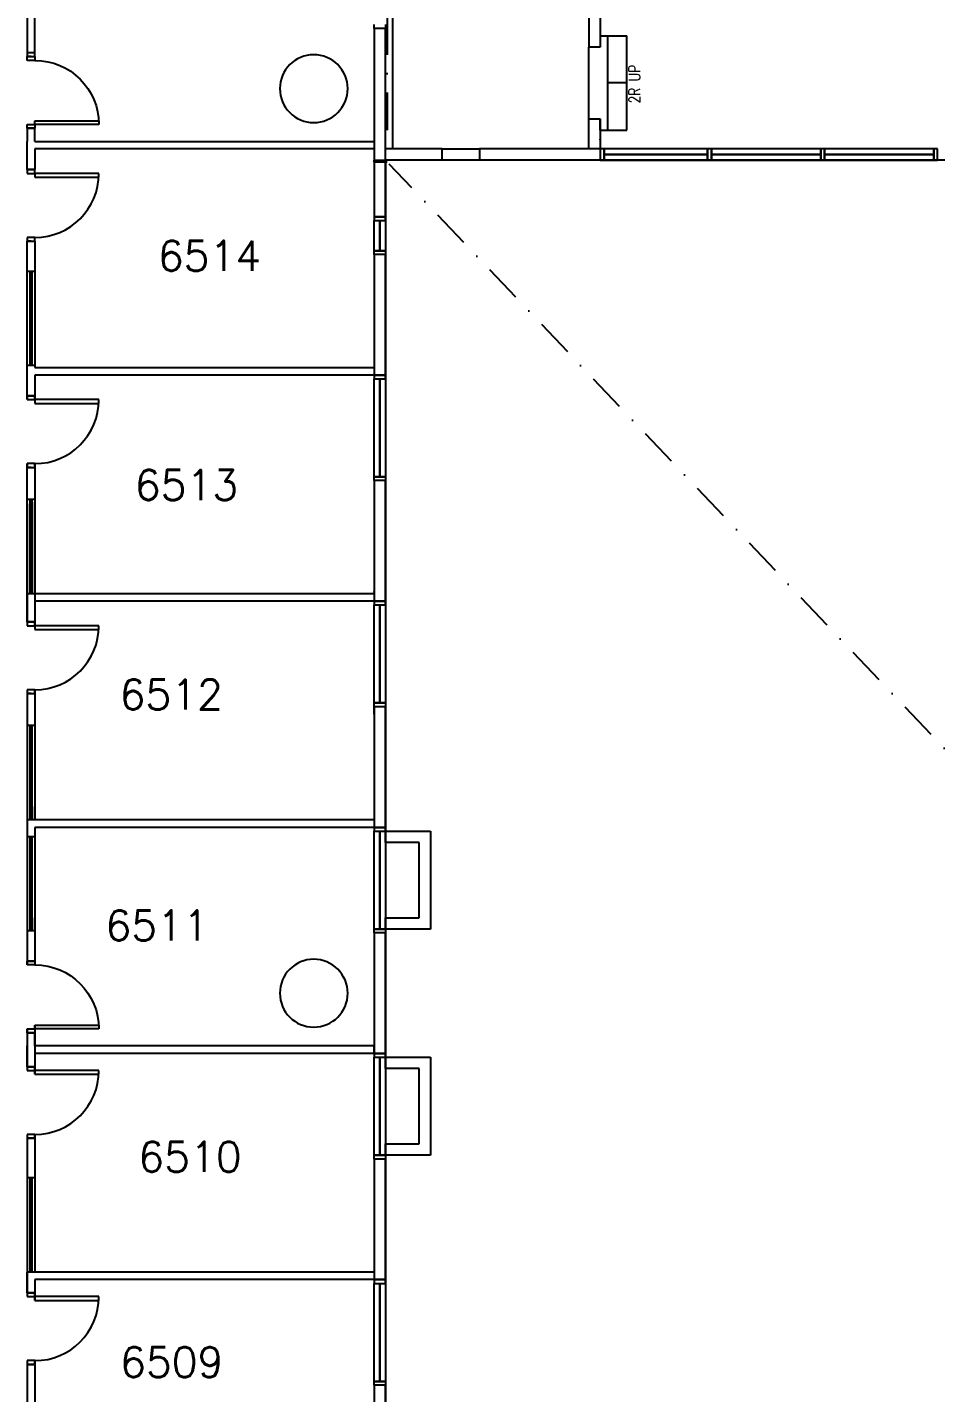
# Model space of a CAD drawing. Header units: millimetres. Extents: x -68474 to 336700, y -113450 to 53663.
# Drawn here: x 122200 to 134250, y 1500 to 19614 of the extents above; entities that cross this region are included whole.
import ezdxf

# ---------------------------------------------------------------- set-up
doc = ezdxf.new("R2010")
doc.units = ezdxf.units.MM
doc.header["$LTSCALE"] = 1000
doc.linetypes.add('S3148a$0$DASHDOT', pattern=[1, 0.5, -0.25, 0, -0.25])
for name, color, linetype in [('S3148a$0$11', 14, 'Continuous'), ('S3148a$0$17', 1, 'Continuous'), ('S3148a$0$20', 7, 'Continuous'), ('S3148a$0$23', 7, 'Continuous'), ('S3148a$0$25', 7, 'Continuous'), ('S3148a$0$30', 14, 'Continuous'), ('S3148a$0$6', 7, 'Continuous'), ('S3148a$0$7', 7, 'Continuous'), ('S3148a$0$GFA-PL', 7, 'Continuous'), ('S3148a$0$N-CON-WALL', 3, 'Continuous'), ('S3148a$0$ROOM-NO', 4, 'Continuous')]:
    doc.layers.add(name, color=color, linetype=linetype)
doc.styles.add('S3148a$0$STANDARD', font='SIMPLEX')

# ---------------------------------------------------------------- blocks, each defined once
blk = doc.blocks.new('S3148a$0$D950A')
at = {"layer": 'S3148a$0$17', "color": 14, "linetype": 'Continuous'}
blk.add_line((0.95, 0.05), (0.95, 0), dxfattribs=at)
at = {"layer": 'S3148a$0$30', "color": 14, "linetype": 'Continuous'}
for p, q in [((0.1, 0.95), (0.05, 0.95)), ((0.05, 0.95), (0.05, 0.1)), ((0.1, 0.1), (0.1, 0.95)), ((0.05, 0.1), (0, 0.1)), ((0, 0.1), (0, 0)), ((0, 0), (0.05, 0)), ((0.05, 0), (0.05, 0.1)), ((0.05, 0.1), (0.1, 0.1)), ((0.95, 0.1), (0.9, 0.1)), ((0.9, 0.1), (0.9, 0)), ((0.9, 0), (0.95, 0)), ((0.95, 0), (0.95, 0.1))]:
    blk.add_line(p, q, dxfattribs=at)
for points in [[(0, 0), (0, 0.1)], [(0.95, 0), (0.95, 0.1)]]:
    blk.add_lwpolyline(points, dxfattribs=at)
blk.add_ellipse((0.05, 0.1), major_axis=(0.601, 0.601), ratio=1, start_param=5.497787, end_param=7.068583, dxfattribs=at)

msp = doc.modelspace()

# ---------------------------------------------------------------- linework, layer by layer
at = {"layer": 'S3148a$0$11', "linetype": 'Continuous'}
for p, q in [((126950, 8949.9), (127550, 8949.9)), ((126950, 8799.9), (126950, 8949.9)), ((127550, 8949.9), (127550, 7649.9)), ((127400, 8799.9), (126950, 8799.9)), ((127400, 7799.9), (127400, 8799.9)), ((126950, 7649.9), (126950, 7799.9)), ((126950, 7799.9), (127400, 7799.9)), ((127550, 7649.9), (126950, 7649.9)), ((126950, 5949.9), (127550, 5949.9)), ((126950, 5799.9), (126950, 5949.9)), ((127400, 5799.9), (126950, 5799.9)), ((127400, 4799.9), (127400, 5799.9)), ((127550, 5949.9), (127550, 4649.9)), ((126950, 4649.9), (126950, 4799.9)), ((126950, 4799.9), (127400, 4799.9)), ((127550, 4649.9), (126950, 4649.9))]:
    msp.add_line(p, q, dxfattribs=at)
at = {"layer": 'S3148a$0$17'}
for p, q in [((122200, 22775), (122200, 19225)), ((122300, 19225), (122300, 22775)), ((122200, 19225), (122300, 19225)), ((122200, 18275), (122200, 18100)), ((122200, 18275), (122300, 18275)), ((122300, 18100), (122300, 18275)), ((122200, 17725), (122200, 18100)), ((122300, 18100), (126800, 18100)), ((122300, 18000), (122300, 17725)), ((126800, 18000), (122300, 18000)), ((122200, 17725), (122300, 17725)), ((122200, 15000), (122200, 16775)), ((122200, 16775), (122300, 16775)), ((122300, 16775), (122300, 15100)), ((122300, 16375), (122200, 16375)), ((122240, 15125), (122240, 16375)), ((122260, 16375), (122260, 15125)), ((122300, 15125), (122200, 15125)), ((122300, 15100), (126800, 15100)), ((122200, 14675), (122200, 15000)), ((126800, 15000), (122300, 15000)), ((122300, 15000), (122300, 14625)), ((122300, 15000), (122300, 14725)), ((122200, 14725), (122300, 14725)), ((122200, 13175), (122200, 13825)), ((122200, 13775), (122300, 13775)), ((122300, 13825), (122300, 13175)), ((122300, 13350), (122200, 13350)), ((122200, 13294), (122200, 11675)), ((122200, 11725), (122200, 13294)), ((122200, 13294), (122200, 12000)), ((122240, 12100), (122240, 13350)), ((122260, 13350), (122260, 12100)), ((122300, 13314), (122300, 11625)), ((122300, 12100), (122300, 13314)), ((122300, 12100), (122200, 12100)), ((126800, 12100), (122300, 12100)), ((126800, 12000), (122300, 12000)), ((122300, 12000), (122300, 11725)), ((122200, 11725), (122300, 11725)), ((122200, 10825), (122200, 10175)), ((122200, 10775), (122300, 10775)), ((122300, 10825), (122300, 10175)), ((122300, 10350), (122200, 10350)), ((122240, 9100), (122240, 10350)), ((122260, 10350), (122260, 9100)), ((122200, 10252.4), (122200, 9000)), ((122300, 10272), (122300, 9100)), ((122300, 9100), (122300, 9275)), ((122200, 9100), (122200, 7175)), ((122300, 9100), (122200, 9100)), ((126800, 9100), (122300, 9100)), ((122300, 9000), (122300, 7175)), ((126800, 9000), (122300, 9000)), ((122300, 8875), (122200, 8875)), ((122200, 8777.4), (122200, 7525)), ((122240, 7625), (122240, 8875)), ((122260, 8875), (122260, 7625)), ((122300, 8797), (122300, 7625)), ((122300, 7625), (122300, 7800)), ((122300, 7625), (122200, 7625)), ((122300, 7225), (122200, 7225)), ((122300, 6375), (122300, 5725)), ((122300, 6375), (122300, 5725)), ((122300, 6375), (122300, 5725)), ((122300, 6375), (122300, 6275)), ((122200, 6325), (122200, 5775)), ((122200, 6325), (122200, 5775)), ((122200, 6325), (122200, 5775)), ((122300, 6275), (122200, 6275)), ((122200, 6275), (122200, 6000)), ((122300, 6100), (122300, 6275)), ((122200, 5825), (122200, 6100)), ((126800, 6100), (122300, 6100)), ((126800, 6000), (122300, 6000)), ((122300, 6000), (122300, 5825)), ((122300, 5825), (122200, 5825)), ((122300, 5725), (122300, 5825)), ((122200, 4925), (122200, 3100)), ((122300, 4925), (122300, 3100)), ((122300, 4875), (122200, 4875)), ((122300, 4350), (122200, 4350)), ((122240, 3100), (122240, 4350)), ((122260, 4350), (122260, 3100)), ((122200, 3100), (122200, 2775)), ((126800, 3100), (122200, 3100)), ((122200, 2825), (122200, 3100)), ((122300, 3100), (122200, 3100)), ((122300, 3000), (122300, 2725)), ((126800, 3000), (122300, 3000)), ((122300, 3000), (122300, 2825)), ((122300, 2825), (122200, 2825)), ((122300, 2725), (122300, 2825)), ((122200, 1925), (122200, 248.8)), ((122300, 1875), (122200, 1875)), ((122300, 1925), (122300, 259.8))]:
    msp.add_line(p, q, dxfattribs=at)
at = {"layer": 'S3148a$0$17', "linetype": 'Continuous'}
for p, q in [((126800, 15100), (126800, 15000)), ((126800, 10500), (126800, 10600)), ((126800, 6000), (126800, 6100)), ((126800, 3001.7), (126800, 3000))]:
    msp.add_line(p, q, dxfattribs=at)
at = {"layer": 'S3148a$0$17'}
msp.add_lwpolyline([(122200, 19275), (122200, 19225), (122300, 19225), (122300, 19275)], close=True, dxfattribs=at)
at = {"layer": 'S3148a$0$20', "linetype": 'Continuous'}
for p, q in [((126950, 19599.9), (126800, 19599.9)), ((126800, 19599.9), (126800, 17099.9)), ((126950, 17099.9), (126950, 19599.9)), ((130825, 17999.9), (130675, 17999.9)), ((126800, 17099.9), (126950, 17099.9)), ((126950, 16599.9), (126800, 16599.9)), ((126800, 16599.9), (126800, 14999.9)), ((126950, 14999.9), (126950, 16599.9)), ((126800, 14999.9), (126950, 14999.9)), ((126950, 13599.9), (126800, 13599.9)), ((126800, 13599.9), (126800, 11999.9)), ((126950, 11999.9), (126950, 13599.9)), ((126800, 11999.9), (126950, 11999.9)), ((126950, 10599.9), (126800, 10599.9)), ((126800, 10599.9), (126800, 8999.9)), ((126950, 8999.9), (126950, 10599.9)), ((126800, 8999.9), (126950, 8999.9)), ((126950, 7599.9), (126800, 7599.9)), ((126800, 7599.9), (126800, 5999.9)), ((126950, 5999.9), (126950, 7599.9)), ((126800, 5999.9), (126950, 5999.9)), ((126950, 4599.9), (126800, 4599.9)), ((126800, 4599.9), (126800, 2999.9)), ((126950, 2999.9), (126950, 4599.9)), ((126800, 2999.9), (126950, 2999.9)), ((126950, 1599.9), (126800, 1599.9)), ((126800, 1599.9), (126800, -0.1)), ((126950, -0.1), (126950, 1599.9))]:
    msp.add_line(p, q, dxfattribs=at)
msp.add_point((126800, 12125), dxfattribs=at)
at = {"layer": 'S3148a$0$23', "linetype": 'Continuous'}
for p, q in [((126800, 19599.9), (126800, 19649.9)), ((126950, 19599.9), (126800, 19599.9)), ((126950, 19649.9), (126950, 19599.9)), ((127700.1, 18000.1), (126950, 18000.1)), ((127700.1, 18000.1), (127700.1, 17850.1)), ((129800.8, 18000.1), (128200.2, 18000.1)), ((128200.2, 18000.1), (128200.2, 17850.1)), ((129800.8, 18000.1), (129800.8, 17850.1)), ((127700.1, 17850.1), (126950, 17850.1)), ((129800.8, 17850.1), (128200.2, 17850.1)), ((126800, 17099.9), (126800, 17049.9)), ((126950, 17099.9), (126800, 17099.9)), ((126800, 16649.9), (126800, 17049.9)), ((126800, 17049.9), (126870, 17049.9)), ((126800, 17049.9), (126950, 17049.9)), ((126870, 17049.9), (126870, 16649.9)), ((126880, 16649.9), (126880, 17049.9)), ((126880, 17049.9), (126950, 17049.9)), ((126950, 17049.9), (126950, 17099.9)), ((126950, 17049.9), (126950, 16649.9)), ((126870, 16649.9), (126800, 16649.9)), ((126800, 16599.9), (126800, 16649.9)), ((126800, 16649.9), (126950, 16649.9)), ((126950, 16599.9), (126800, 16599.9)), ((126950, 16649.9), (126880, 16649.9)), ((126950, 16649.9), (126950, 16599.9)), ((126800, 14999.9), (126800, 14949.9)), ((126950, 14999.9), (126800, 14999.9)), ((126800, 13649.9), (126800, 14949.9)), ((126800, 14949.9), (126870, 14949.9)), ((126800, 14949.9), (126950, 14949.9)), ((126870, 14949.9), (126870, 13649.9)), ((126880, 13649.9), (126880, 14949.9)), ((126880, 14949.9), (126950, 14949.9)), ((126950, 14949.9), (126950, 14999.9)), ((126950, 14949.9), (126950, 13649.9)), ((126870, 13649.9), (126800, 13649.9)), ((126800, 13599.9), (126800, 13649.9)), ((126800, 13649.9), (126950, 13649.9)), ((126950, 13599.9), (126800, 13599.9)), ((126950, 13649.9), (126880, 13649.9)), ((126950, 13649.9), (126950, 13599.9)), ((126800, 11999.9), (126800, 11949.9)), ((126950, 11999.9), (126800, 11999.9)), ((126800, 11999.9), (126800, 11949.9)), ((126950, 11999.9), (126800, 11999.9)), ((126950, 11949.9), (126950, 11999.9)), ((126950, 11949.9), (126950, 11999.9)), ((126800, 10649.9), (126800, 11949.9)), ((126800, 11949.9), (126870, 11949.9)), ((126800, 11949.9), (126950, 11949.9)), ((126800, 11949.9), (126950, 11949.9)), ((126870, 11949.9), (126870, 10649.9)), ((126880, 10649.9), (126880, 11949.9)), ((126880, 11949.9), (126950, 11949.9)), ((126950, 11949.9), (126950, 10649.9)), ((126870, 10649.9), (126800, 10649.9)), ((126800, 10599.9), (126800, 10649.9)), ((126800, 10649.9), (126950, 10649.9)), ((126950, 10599.9), (126800, 10599.9)), ((126950, 10649.9), (126880, 10649.9)), ((126950, 10649.9), (126950, 10599.9)), ((126800, 8999.9), (126800, 8949.9)), ((126950, 8999.9), (126800, 8999.9)), ((126800, 7649.9), (126800, 8949.9)), ((126800, 8949.9), (126870, 8949.9)), ((126800, 8949.9), (126950, 8949.9)), ((126870, 8949.9), (126870, 7649.9)), ((126880, 7649.9), (126880, 8949.9)), ((126880, 8949.9), (126950, 8949.9)), ((126950, 8949.9), (126950, 8999.9)), ((126950, 8949.9), (126950, 7649.9)), ((126870, 7649.9), (126800, 7649.9)), ((126800, 7599.9), (126800, 7649.9)), ((126800, 7649.9), (126950, 7649.9)), ((126950, 7649.9), (126880, 7649.9)), ((126950, 7649.9), (126950, 7599.9)), ((126950, 7599.9), (126800, 7599.9)), ((126800, 5999.9), (126800, 5949.9)), ((126950, 5999.9), (126800, 5999.9)), ((126950, 5949.9), (126950, 5999.9)), ((126800, 4649.9), (126800, 5949.9)), ((126800, 5949.9), (126870, 5949.9)), ((126800, 5949.9), (126950, 5949.9)), ((126870, 5949.9), (126870, 4649.9)), ((126880, 4649.9), (126880, 5949.9)), ((126880, 5949.9), (126950, 5949.9)), ((126950, 5949.9), (126950, 4649.9)), ((126870, 4649.9), (126800, 4649.9)), ((126800, 4599.9), (126800, 4649.9)), ((126800, 4649.9), (126950, 4649.9)), ((126950, 4599.9), (126800, 4599.9)), ((126950, 4649.9), (126880, 4649.9)), ((126950, 4649.9), (126950, 4599.9)), ((126800, 2999.9), (126800, 2949.9)), ((126950, 2999.9), (126800, 2999.9)), ((126800, 1649.9), (126800, 2949.9)), ((126800, 2949.9), (126870, 2949.9)), ((126800, 2949.9), (126950, 2949.9)), ((126870, 2949.9), (126870, 1649.9)), ((126880, 1649.9), (126880, 2949.9)), ((126880, 2949.9), (126950, 2949.9)), ((126950, 2949.9), (126950, 2999.9)), ((126950, 2949.9), (126950, 1649.9)), ((126870, 1649.9), (126800, 1649.9)), ((126800, 1599.9), (126800, 1649.9)), ((126800, 1649.9), (126950, 1649.9)), ((126950, 1649.9), (126880, 1649.9)), ((126950, 1649.9), (126950, 1599.9)), ((126950, 1599.9), (126800, 1599.9))]:
    msp.add_line(p, q, dxfattribs=at)
at = {"layer": 'S3148a$0$23'}
for p, q in [((127700.1, 18000.1), (128200.2, 18000.1)), ((128200.2, 17850.1), (127700.1, 17850.1))]:
    msp.add_line(p, q, dxfattribs=at)
at = {"layer": 'S3148a$0$23', "linetype": 'S3148a$0$DASHDOT'}
msp.add_line((161050, -18050), (127000.1, 17800.1), dxfattribs=at)
at = {"layer": 'S3148a$0$23', "linetype": 'Continuous'}
for points in [[(129850.8, 18000.1), (129800.8, 18000.1), (129800.8, 17850.1), (129850.8, 17850.1)], [(131225.2, 18000.1), (129850.8, 18000.1), (129850.8, 17930.1), (131225.2, 17930.1)], [(131275.2, 18000.1), (131225.2, 18000.1), (131225.2, 17850.1), (131275.2, 17850.1)], [(132725.2, 18000.1), (131275.2, 18000.1), (131275.2, 17930.1), (132725.2, 17930.1)], [(132775.2, 18000.1), (132725.2, 18000.1), (132725.2, 17850.1), (132775.2, 17850.1)], [(134225.2, 18000.1), (132775.2, 18000.1), (132775.2, 17930.1), (134225.2, 17930.1)], [(134275.2, 18000.1), (134225.2, 18000.1), (134225.2, 17850.1), (134275.2, 17850.1)], [(131225.2, 17920.1), (129850.8, 17920.1), (129850.8, 17850.1), (131225.2, 17850.1)], [(132725.2, 17920.1), (131275.2, 17920.1), (131275.2, 17850.1), (132725.2, 17850.1)], [(134225.2, 17920.1), (132775.2, 17920.1), (132775.2, 17850.1), (134225.2, 17850.1)]]:
    msp.add_lwpolyline(points, close=True, dxfattribs=at)
at = {"layer": 'S3148a$0$25', "linetype": 'Continuous'}
for p, q in [((127044.9, 21399.9), (127044.9, 18000.1)), ((130150.8, 18874.9), (129900.8, 18874.9))]:
    msp.add_line(p, q, dxfattribs=at)
at = {"layer": 'S3148a$0$6', "linetype": 'Continuous'}
for centre, start, end in [((126000, 18800), 0, 180), ((126000, 18800), 180, 0), ((126000, 6800), 0, 180), ((126000, 6800), 180, 0)]:
    msp.add_arc(centre, 450, start, end, dxfattribs=at)
at = {"layer": 'S3148a$0$7', "color": 1, "linetype": 'S3148a$0$DASHDOT'}
for p, q in [((126950, 17850.1), (126950, 31750.2)), ((126975, 31750.2), (126975, 17825.1)), ((126799.9, 17825.1), (126799.9, 17850.1)), ((126799.9, 17850.1), (126950, 17850.1)), ((126975, 17825.1), (126799.9, 17825.1))]:
    msp.add_line(p, q, dxfattribs=at)
at = {"layer": 'S3148a$0$GFA-PL'}
msp.add_lwpolyline([(161050.1, 17850.1), (145900.1, 17850.1), (145900.1, 12300.1, -1), (142100.1, 12300.1), (142100.1, 17850.1), (126949.9, 17850.1), (126949.9, -16849.6), (138000.1, -16849.8), (138000.1, -16350), (142100.3, -16350), (142100.3, -5099.9, -1), (145900.3, -5099.9), (145900.3, -16350), (150000.1, -16350), (150000.1, -16849.8), (161050.3, -16849.6), (161050.3, 16953.7)], format="xyb", dxfattribs=at)
at = {"layer": 'S3148a$0$N-CON-WALL', "linetype": 'Continuous'}
for p, q in [((129650.8, 19749.9), (129650.8, 19349.9)), ((129800.8, 19749.9), (129800.8, 19349.9)), ((129800.8, 19499.9), (129800.8, 19349.9)), ((129800.8, 19349.9), (129650.8, 19349.9)), ((129650.8, 18399.9), (129800.8, 18399.9)), ((129650.8, 17999.9), (129650.8, 18399.9)), ((129800.8, 18249.9), (129800.8, 18399.9)), ((129800.8, 18399.9), (129800.8, 17999.9))]:
    msp.add_line(p, q, dxfattribs=at)
at = {"layer": 'S3148a$0$N-CON-WALL'}
for p, q in [((129800.8, 19499.9), (130150.8, 19499.9)), ((129900.8, 18249.9), (129900.8, 19499.9)), ((130150.8, 18249.9), (130150.8, 19499.9)), ((129650.8, 18399.9), (129650.8, 19349.9)), ((129800.8, 18249.9), (130150.8, 18249.9))]:
    msp.add_line(p, q, dxfattribs=at)
at = {"layer": 'S3148a$0$N-CON-WALL', "linetype": 'Continuous'}
msp.add_point((129800.8, 18125), dxfattribs=at)

# ---------------------------------------------------------------- block references
at = {"yscale": -999.9979999999999, "zscale": 1000, "rotation": 90}
for p, xscale in [((122200, 18275), 999.9979999999999), ((122200, 17725), -999.9979999999999)]:
    msp.add_blockref('S3148a$0$D950A', p, dxfattribs=dict(at, xscale=xscale))
at = {"layer": 'S3148a$0$30', "yscale": -999.9979999999999, "zscale": 1000, "rotation": 90}
for p, xscale in [((122200, 18275), 999.9979999999999), ((122200, 17725), -999.9979999999999), ((122200, 14725), -999.9979999999999), ((122200, 11725), -999.9979999999999), ((122200, 6275), 999.9979999999999), ((122200, 5825), -999.9979999999999), ((122200, 2825), -999.9979999999999)]:
    msp.add_blockref('S3148a$0$D950A', p, dxfattribs=dict(at, xscale=xscale))

# ---------------------------------------------------------------- texts
at = {"layer": 'S3148a$0$25', "linetype": 'Continuous', "style": 'S3148a$0$STANDARD', "width": 0.8}
msp.add_text('2R UP', height=150, rotation=90, dxfattribs=at).set_placement((130331, 18603.3))
at = {"layer": 'S3148a$0$ROOM-NO', "style": 'S3148a$0$STANDARD'}
for s, p in [('6514 ', (123931.6, 16381.7)), ('6513 ', (123626.1, 13341.7)), ('6512 ', (123423.8, 10561.4)), ('6511 ', (123235.6, 7498.7)), ('6510 ', (123672.1, 4429.7)), ('6509 ', (123430.1, 1706.1))]:
    msp.add_text(s, height=400, dxfattribs=at).set_placement(p)

doc.saveas('drawing.dxf')
